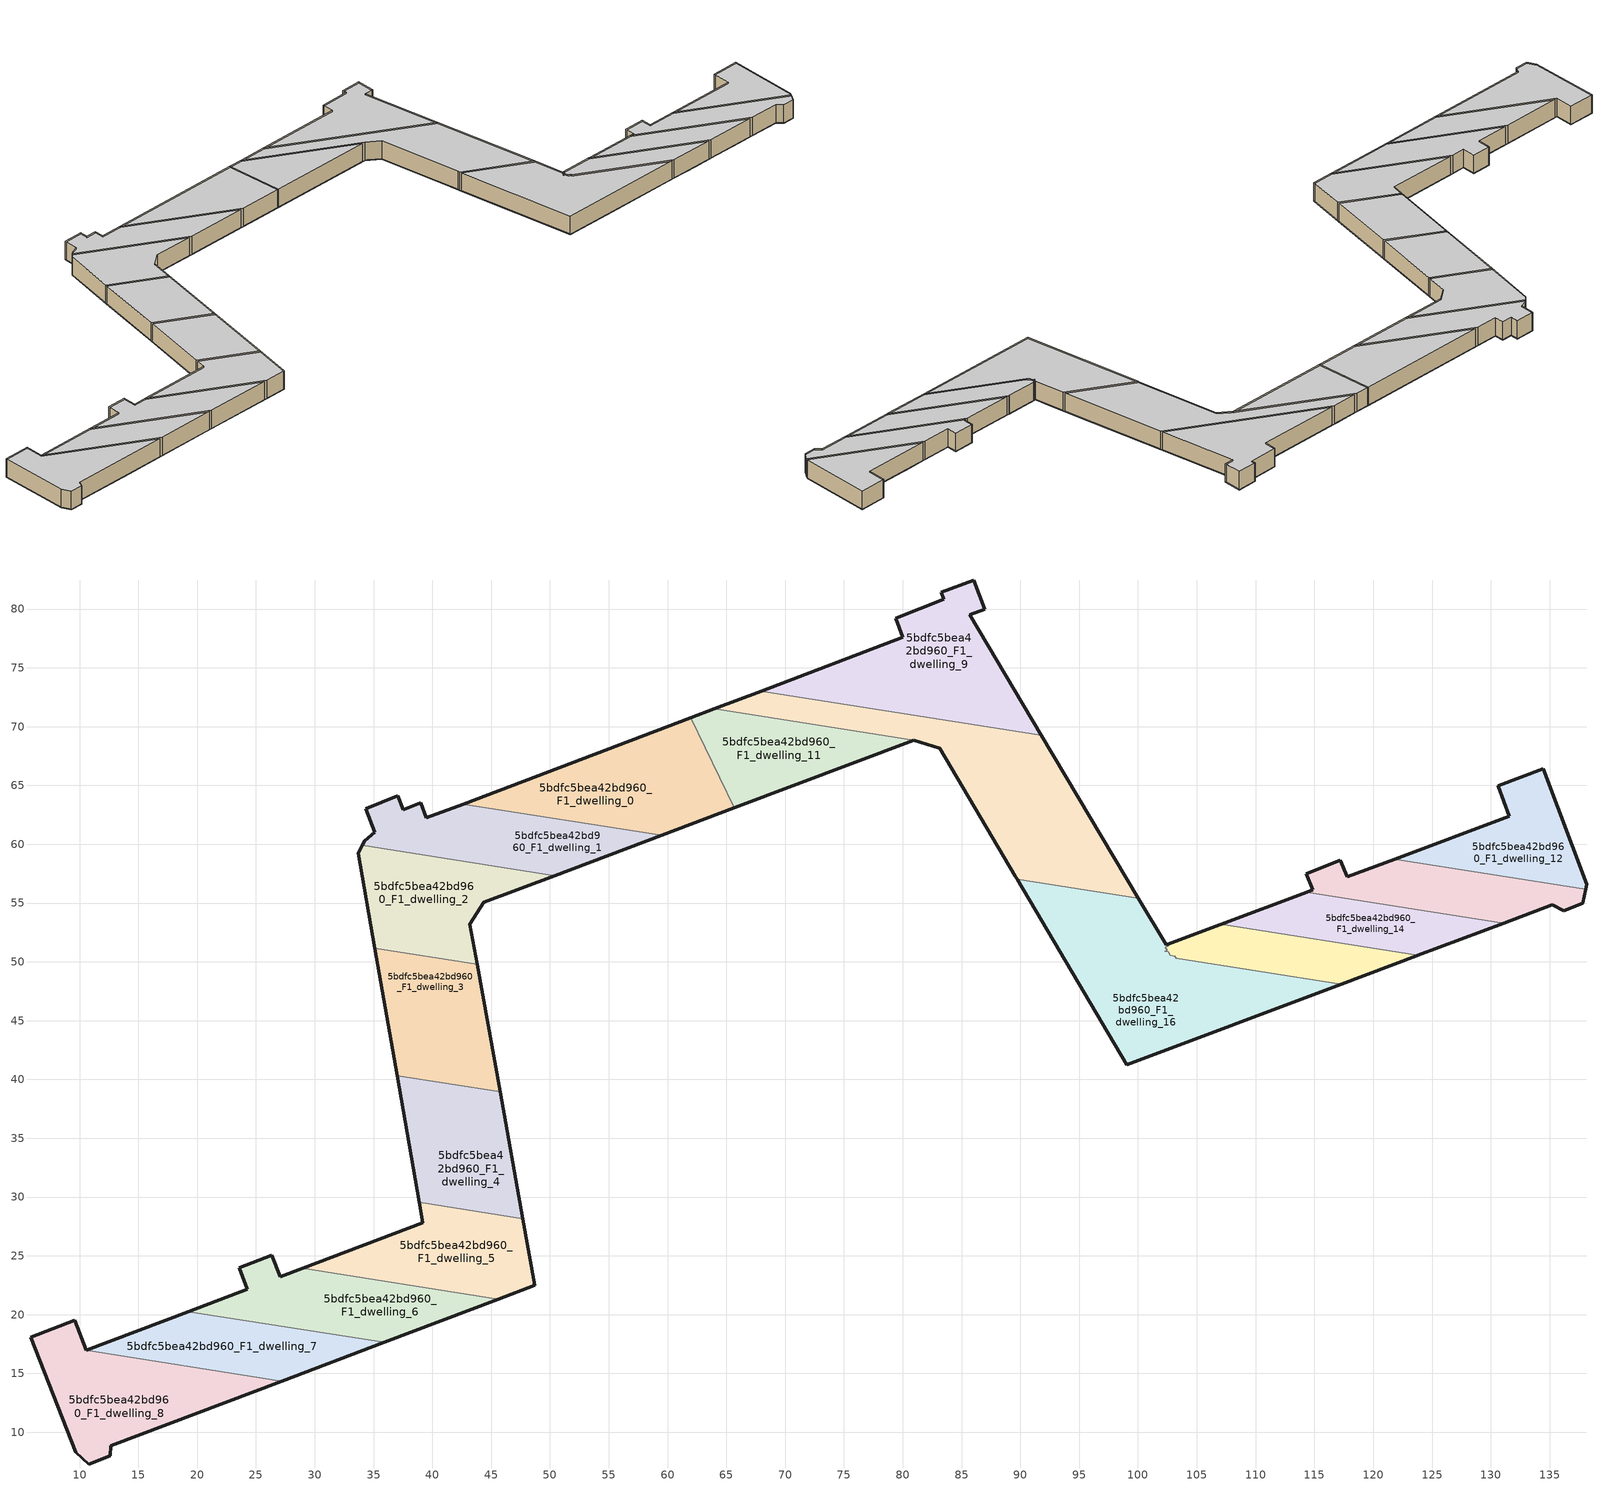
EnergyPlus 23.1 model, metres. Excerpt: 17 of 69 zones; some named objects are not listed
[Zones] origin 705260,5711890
5bdfc5bea42bd960_F1_dwelling_0
 floor to 5bdfc5bea42bd960_F0_dwelling_2 (EU_floor_Construction): 60.69,61.2 58.57,69.46 45.39,64.46 44.78,63.08 59.51,60.76 z3
 floor to 5bdfc5bea42bd960_F0_dwelling_9 (EU_floor_Construction): 65.69,63.09 61.97,70.74 58.57,69.46 60.69,61.2 z3
 floor to 5bdfc5bea42bd960_F0_dwelling_3 (EU_floor_Construction): 44.78,63.08 45.39,64.46 42.62,63.42 z3
 wall outside (EU_wall_Construction): 42.62,63.42 61.97,70.74 / 65.69,63.09 59.51,60.76 z3:6
 wall to 5bdfc5bea42bd960_F1_dwelling_1 (EU_wall_Construction): 59.51,60.76 42.62,63.42 z3:6
 wall to 5bdfc5bea42bd960_F1_dwelling_11 (EU_wall_Construction): 61.97,70.74 65.69,63.09 z3:6
 ceiling to 5bdfc5bea42bd960_F2_dwelling_0 (EU_floor_Construction): 61.97,70.74 65.69,63.09 59.51,60.76 42.62,63.42 z6
5bdfc5bea42bd960_F1_dwelling_1
 floor to 5bdfc5bea42bd960_F0_dwelling_3 (EU_floor_Construction): 50.13,57.38 43.54,60.29 44.78,63.08 42.62,63.42 39.49,62.23 39.02,63.52 37.52,62.95 37.08,64.1 34.36,63.02 35.1,61.03 34.24,60.3 34.04,59.91 z3
 floor to 5bdfc5bea42bd960_F0_dwelling_2 (EU_floor_Construction): 59.51,60.76 44.78,63.08 43.54,60.29 50.13,57.38 50.42,57.34 z3
 wall outside (EU_wall_Construction): 59.51,60.76 50.42,57.34 / 34.04,59.91 34.24,60.3 35.1,61.03 34.36,63.02 37.08,64.1 37.52,62.95 39.02,63.52 39.49,62.23 42.62,63.42 z3:6
 wall to 5bdfc5bea42bd960_F1_dwelling_2 (EU_wall_Construction): 50.42,57.34 34.04,59.91 z3:6
 ceiling to 5bdfc5bea42bd960_F2_dwelling_1 (EU_floor_Construction): 59.51,60.76 50.42,57.34 34.04,59.91 34.24,60.3 35.1,61.03 34.36,63.02 37.08,64.1 37.52,62.95 39.02,63.52 39.49,62.23 42.62,63.42 z6
5bdfc5bea42bd960_F1_dwelling_10
 floor to 5bdfc5bea42bd960_F0_dwelling_10 (EU_floor_Construction): 97.57,59.55 91.79,69.26 87.74,69.9 85.52,64.87 z3
 floor to 5bdfc5bea42bd960_F0_dwelling_8 (EU_floor_Construction): 85.33,64.43 87.74,69.9 67.95,73.01 67.42,72.81 73.94,69.93 80.94,68.83 83.13,68.15 z3
 floor to 5bdfc5bea42bd960_F0_dwelling_11 (EU_floor_Construction): 100.03,55.41 97.57,59.55 85.52,64.87 85.33,64.43 88.92,58.37 93.17,56.49 z3
 floor to 5bdfc5bea42bd960_F0_dwelling_9 (EU_floor_Construction): 73.94,69.93 67.42,72.81 63.96,71.5 z3
 floor to 5bdfc5bea42bd960_F0_dwelling_12 (EU_floor_Construction): 93.17,56.49 88.92,58.37 89.62,57.18 89.71,57.04 z3
 wall outside (EU_wall_Construction): 63.96,71.5 67.95,73.01 / 91.79,69.26 100.03,55.41 / 89.71,57.04 89.58,57.26 83.13,68.15 80.94,68.83 z3:6
 wall to 5bdfc5bea42bd960_F1_dwelling_11 (EU_wall_Construction): 80.94,68.83 63.96,71.5 z3:6
 wall to 5bdfc5bea42bd960_F1_dwelling_9 (EU_wall_Construction): 67.95,73.01 91.79,69.26 z3:6
 wall to 5bdfc5bea42bd960_F1_dwelling_16 (EU_wall_Construction): 100.03,55.41 89.71,57.04 z3:6
 ceiling to 5bdfc5bea42bd960_F2_dwelling_10 (EU_floor_Construction): 91.79,69.26 100.03,55.41 89.71,57.04 89.58,57.26 83.13,68.15 80.94,68.83 63.96,71.5 67.95,73.01 z6
5bdfc5bea42bd960_F1_dwelling_11
 floor to 5bdfc5bea42bd960_F0_dwelling_9 (EU_floor_Construction): 78.51,67.91 73.94,69.93 63.96,71.5 61.97,70.74 65.69,63.09 z3
 floor to 5bdfc5bea42bd960_F0_dwelling_8 (EU_floor_Construction): 80.94,68.83 73.94,69.93 78.51,67.91 z3
 wall outside (EU_wall_Construction): 80.94,68.83 65.69,63.09 / 61.97,70.74 63.96,71.5 z3:6
 ceiling to 5bdfc5bea42bd960_F2_dwelling_11 (EU_floor_Construction): 80.94,68.83 65.69,63.09 61.97,70.74 63.96,71.5 z6
5bdfc5bea42bd960_F1_dwelling_12
 floor to 5bdfc5bea42bd960_F0_dwelling_14 (EU_floor_Construction): 138.05,56.19 138.14,56.59 134.44,66.42 130.64,64.96 130.62,64.95 131.55,62.37 124.35,59.67 129.02,57.61 z3
 floor to 5bdfc5bea42bd960_F0_dwelling_15 (EU_floor_Construction): 129.02,57.61 124.35,59.67 121.85,58.74 z3
 wall outside (EU_wall_Construction): 121.84,58.74 131.55,62.37 130.62,64.95 130.64,64.96 134.44,66.42 138.14,56.59 138.05,56.19 z3:6
 wall to 5bdfc5bea42bd960_F1_dwelling_13 (EU_wall_Construction): 138.05,56.19 121.84,58.74 z3:6
 ceiling to 5bdfc5bea42bd960_F2_dwelling_12 (EU_floor_Construction): 134.44,66.42 138.14,56.59 138.05,56.19 121.84,58.74 131.55,62.37 130.62,64.95 130.64,64.96 z6
5bdfc5bea42bd960_F1_dwelling_13
 floor to 5bdfc5bea42bd960_F0_dwelling_15 (EU_floor_Construction): 135.24,54.86 129.02,57.61 121.85,58.74 117.78,57.21 124.2,54.38 131.08,53.29 z3
 floor to 5bdfc5bea42bd960_F0_dwelling_14 (EU_floor_Construction): 137.8,54.96 138.05,56.19 129.02,57.61 135.24,54.86 136.19,54.36 136.29,54.4 z3
 floor to 5bdfc5bea42bd960_F0_dwelling_16 (EU_floor_Construction): 124.2,54.38 117.78,57.21 117.21,58.62 114.32,57.47 114.86,56.12 114.36,55.92 z3
 wall outside (EU_wall_Construction): 138.05,56.19 137.8,54.96 136.19,54.36 135.24,54.86 131.08,53.29 / 114.35,55.92 114.86,56.12 114.32,57.47 117.21,58.62 117.78,57.21 121.84,58.74 z3:6
 wall to 5bdfc5bea42bd960_F1_dwelling_14 (EU_wall_Construction): 131.08,53.29 114.35,55.92 z3:6
 ceiling to 5bdfc5bea42bd960_F2_dwelling_13 (EU_floor_Construction): 138.05,56.19 137.8,54.96 136.19,54.36 135.24,54.86 131.08,53.29 114.35,55.92 114.86,56.12 114.32,57.47 117.21,58.62 117.78,57.21 121.84,58.74 z6
5bdfc5bea42bd960_F1_dwelling_14
 floor to 5bdfc5bea42bd960_F0_dwelling_16 (EU_floor_Construction): 128.68,52.4 124.2,54.38 114.36,55.92 110.3,54.41 110.27,54.34 116.08,51.77 123.8,50.56 z3
 floor to 5bdfc5bea42bd960_F0_dwelling_12 (EU_floor_Construction): 109.59,52.8 110.27,54.34 110.3,54.41 107.06,53.19 z3
 floor to 5bdfc5bea42bd960_F0_dwelling_15 (EU_floor_Construction): 131.08,53.29 124.2,54.38 128.68,52.4 z3
 floor to 5bdfc5bea42bd960_F0_dwelling_17 (EU_floor_Construction): 116.08,51.77 110.27,54.34 109.59,52.8 z3
 wall outside (EU_wall_Construction): 131.08,53.29 123.8,50.56 / 107.06,53.19 114.35,55.92 z3:6
 wall to 5bdfc5bea42bd960_F1_dwelling_15 (EU_wall_Construction): 123.8,50.56 107.06,53.19 z3:6
 ceiling to 5bdfc5bea42bd960_F2_dwelling_14 (EU_floor_Construction): 131.08,53.29 123.8,50.56 107.06,53.19 114.35,55.92 z6
5bdfc5bea42bd960_F1_dwelling_15
 floor to 5bdfc5bea42bd960_F0_dwelling_12 (EU_floor_Construction): 108.15,49.54 109.59,52.8 107.06,53.19 102.54,51.5 102.61,51.37 102.33,51.26 102.48,51 102.28,50.92 102.56,50.88 102.76,50.54 103.14,50.48 103.24,50.31 z3
 floor to 5bdfc5bea42bd960_F0_dwelling_17 (EU_floor_Construction): 121.11,49.55 116.08,51.77 109.59,52.8 108.15,49.54 117.27,48.11 z3
 floor to 5bdfc5bea42bd960_F0_dwelling_16 (EU_floor_Construction): 123.77,50.55 123.8,50.56 116.08,51.77 121.11,49.55 z3
 wall outside (EU_wall_Construction): 123.8,50.56 123.71,50.53 117.27,48.11 / 102.54,51.5 106.96,53.16 107.06,53.19 z3:6
 wall to 5bdfc5bea42bd960_F1_dwelling_16 (EU_wall_Construction): 117.27,48.11 103.24,50.31 103.14,50.48 102.76,50.54 102.56,50.88 102.28,50.92 102.48,51 102.33,51.26 102.61,51.37 102.54,51.5 z3:6
 ceiling to 5bdfc5bea42bd960_F2_dwelling_15 (EU_floor_Construction): 123.8,50.56 123.71,50.53 117.27,48.11 103.24,50.31 103.14,50.48 102.76,50.54 102.56,50.88 102.28,50.92 102.48,51 102.33,51.26 102.61,51.37 102.54,51.5 106.96,53.16 107.06,53.19 z6
5bdfc5bea42bd960_F1_dwelling_16
 floor to 5bdfc5bea42bd960_F0_dwelling_13 (EU_floor_Construction): 105.57,43.71 106.75,46.37 92.23,52.78 99.05,41.26 z3
 floor to 5bdfc5bea42bd960_F0_dwelling_12 (EU_floor_Construction): 106.75,46.37 108.15,49.54 103.24,50.31 103.14,50.48 102.76,50.54 102.56,50.88 102.28,50.92 102.48,51 102.33,51.26 102.61,51.37 102.54,51.5 102.39,51.45 101.61,52.76 93.17,56.49 89.71,57.04 92.23,52.78 z3
 floor to 5bdfc5bea42bd960_F0_dwelling_17 (EU_floor_Construction): 117.27,48.11 108.15,49.54 105.57,43.71 z3
 floor to 5bdfc5bea42bd960_F0_dwelling_11 (EU_floor_Construction): 101.61,52.76 100.03,55.41 93.17,56.49 z3
 wall outside (EU_wall_Construction): 100.03,55.41 102.39,51.45 102.54,51.5 / 117.27,48.11 99.05,41.26 89.71,57.04 z3:6
 ceiling to 5bdfc5bea42bd960_F2_dwelling_16 (EU_floor_Construction): 117.27,48.11 99.05,41.26 89.71,57.04 100.03,55.41 102.39,51.45 102.54,51.5 102.61,51.37 102.33,51.26 102.48,51 102.28,50.92 102.56,50.88 102.76,50.54 103.14,50.48 103.24,50.31 z6
5bdfc5bea42bd960_F1_dwelling_2
 floor to 5bdfc5bea42bd960_F0_dwelling_3 (EU_floor_Construction): 43.81,49.77 43.19,53.2 44.36,55.05 50.09,57.21 50.16,57.37 50.13,57.38 34.04,59.91 33.68,59.23 35.1,51.14 z3
 floor to 5bdfc5bea42bd960_F0_dwelling_2 (EU_floor_Construction): 50.42,57.34 50.13,57.38 50.16,57.37 50.09,57.21 z3
 wall outside (EU_wall_Construction): 50.42,57.34 44.36,55.05 43.19,53.2 43.81,49.77 / 35.1,51.14 33.68,59.23 34.04,59.91 z3:6
 wall to 5bdfc5bea42bd960_F1_dwelling_3 (EU_wall_Construction): 43.81,49.77 35.1,51.14 z3:6
 ceiling to 5bdfc5bea42bd960_F2_dwelling_2 (EU_floor_Construction): 50.42,57.34 44.36,55.05 43.19,53.2 43.81,49.77 35.1,51.14 33.68,59.23 34.04,59.91 z6
5bdfc5bea42bd960_F1_dwelling_3
 floor to 5bdfc5bea42bd960_F0_dwelling_4 (EU_floor_Construction): 42.26,39.5 44.34,44.21 37.73,47.13 36.35,44.01 37,40.32 z3
 floor to 5bdfc5bea42bd960_F0_dwelling_5 (EU_floor_Construction): 45.75,38.95 44.67,44.96 42.26,39.5 z3
 floor to 5bdfc5bea42bd960_F0_dwelling_3 (EU_floor_Construction): 44.34,44.21 44.67,44.96 43.81,49.77 35.1,51.14 36.35,44.01 37.73,47.13 z3
 wall outside (EU_wall_Construction): 37,40.32 35.1,51.14 / 43.81,49.77 45.75,38.95 z3:6
 wall to 5bdfc5bea42bd960_F1_dwelling_4 (EU_wall_Construction): 45.75,38.95 37,40.32 z3:6
 ceiling to 5bdfc5bea42bd960_F2_dwelling_3 (EU_floor_Construction): 43.81,49.77 45.75,38.95 37,40.32 35.1,51.14 z6
5bdfc5bea42bd960_F1_dwelling_4
 floor to 5bdfc5bea42bd960_F0_dwelling_5 (EU_floor_Construction): 47.37,29.96 45.75,38.95 42.26,39.5 38.6,31.21 38.89,29.56 40,29.38 z3
 floor to 5bdfc5bea42bd960_F0_dwelling_4 (EU_floor_Construction): 38.6,31.21 42.26,39.5 37,40.32 z3
 floor to 5bdfc5bea42bd960_F0_dwelling_6 (EU_floor_Construction): 47.69,28.17 47.37,29.96 40,29.38 z3
 wall outside (EU_wall_Construction): 38.89,29.56 37,40.32 / 45.75,38.95 47.69,28.17 z3:6
 wall to 5bdfc5bea42bd960_F1_dwelling_5 (EU_wall_Construction): 47.69,28.17 38.89,29.56 z3:6
 ceiling to 5bdfc5bea42bd960_F2_dwelling_4 (EU_floor_Construction): 45.75,38.95 47.69,28.17 38.89,29.56 37,40.32 z6
5bdfc5bea42bd960_F1_dwelling_5
 floor to 5bdfc5bea42bd960_F0_dwelling_6 (EU_floor_Construction): 48.71,22.49 47.69,28.17 40,29.38 38.94,29.3 39.2,27.81 28.96,23.93 45.6,21.31 z3
 floor to 5bdfc5bea42bd960_F0_dwelling_5 (EU_floor_Construction): 40,29.38 38.89,29.56 38.94,29.3 z3
 wall outside (EU_wall_Construction): 47.69,28.17 48.71,22.49 45.6,21.31 / 28.96,23.93 39.2,27.81 38.89,29.56 z3:6
 wall to 5bdfc5bea42bd960_F1_dwelling_6 (EU_wall_Construction): 45.6,21.31 28.96,23.93 z3:6
 ceiling to 5bdfc5bea42bd960_F2_dwelling_5 (EU_floor_Construction): 47.69,28.17 48.71,22.49 45.6,21.31 28.96,23.93 39.2,27.81 38.89,29.56 z6
5bdfc5bea42bd960_F1_dwelling_6
 floor to 5bdfc5bea42bd960_F0_dwelling_6 (EU_floor_Construction): 45.6,21.31 28.96,23.93 28.88,23.9 30.7,18.45 35.89,17.64 z3
 floor to 5bdfc5bea42bd960_F0_dwelling_0 (EU_floor_Construction): 30.7,18.45 28.88,23.9 27.05,23.21 26.34,25.04 23.58,23.99 24.28,22.16 19.25,20.25 z3
 wall outside (EU_wall_Construction): 45.6,21.31 35.89,17.64 / 19.25,20.25 24.28,22.16 23.58,23.99 26.34,25.04 27.05,23.21 28.96,23.93 z3:6
 wall to 5bdfc5bea42bd960_F1_dwelling_7 (EU_wall_Construction): 35.89,17.64 19.25,20.25 z3:6
 ceiling to 5bdfc5bea42bd960_F2_dwelling_6 (EU_floor_Construction): 45.6,21.31 35.89,17.64 19.25,20.25 24.28,22.16 23.58,23.99 26.34,25.04 27.05,23.21 28.96,23.93 z6
5bdfc5bea42bd960_F1_dwelling_7
 floor to 5bdfc5bea42bd960_F0_dwelling_0 (EU_floor_Construction): 31.53,15.99 30.7,18.45 19.25,20.25 10.56,16.97 27.21,14.35 z3
 floor to 5bdfc5bea42bd960_F0_dwelling_6 (EU_floor_Construction): 35.89,17.64 30.7,18.45 31.53,15.99 z3
 wall outside (EU_wall_Construction): 10.56,16.97 19.25,20.25 / 35.89,17.64 27.21,14.35 z3:6
 wall to 5bdfc5bea42bd960_F1_dwelling_8 (EU_wall_Construction): 27.21,14.35 10.56,16.97 z3:6
 ceiling to 5bdfc5bea42bd960_F2_dwelling_7 (EU_floor_Construction): 35.89,17.64 27.21,14.35 10.56,16.97 19.25,20.25 z6
5bdfc5bea42bd960_F1_dwelling_8
 floor to 5bdfc5bea42bd960_F0_dwelling_1 (EU_floor_Construction): 21.44,12.17 10.56,16.97 9.6,19.5 5.87,18.06 9.7,8.28 10.77,7.3 12.61,8.01 12.64,8.84 z3
 floor to 5bdfc5bea42bd960_F0_dwelling_0 (EU_floor_Construction): 27.21,14.35 10.56,16.97 21.44,12.17 z3
 wall outside (EU_wall_Construction): 27.21,14.35 12.64,8.84 12.61,8.01 10.77,7.3 9.7,8.28 5.87,18.06 9.6,19.5 10.56,16.97 z3:6
 ceiling to 5bdfc5bea42bd960_F2_dwelling_8 (EU_floor_Construction): 27.21,14.35 12.64,8.84 12.61,8.01 10.77,7.3 9.7,8.28 5.87,18.06 9.6,19.5 10.56,16.97 z6
5bdfc5bea42bd960_F1_dwelling_9
 floor to 5bdfc5bea42bd960_F0_dwelling_7 (EU_floor_Construction): 87.96,70.39 89.3,73.44 85.7,79.5 86.98,79.96 86.03,82.47 83.26,81.41 83.47,80.84 79.39,79.22 80.01,77.58 75.53,75.88 z3
 floor to 5bdfc5bea42bd960_F0_dwelling_10 (EU_floor_Construction): 91.79,69.26 89.3,73.44 87.74,69.9 z3
 floor to 5bdfc5bea42bd960_F0_dwelling_8 (EU_floor_Construction): 87.74,69.9 87.96,70.39 75.53,75.88 67.95,73.01 z3
 wall outside (EU_wall_Construction): 67.95,73.01 80.01,77.58 79.39,79.22 83.47,80.84 83.26,81.41 86.03,82.47 86.98,79.96 85.7,79.5 91.79,69.26 z3:6
 ceiling to 5bdfc5bea42bd960_F2_dwelling_9 (EU_floor_Construction): 86.98,79.96 85.7,79.5 91.79,69.26 67.95,73.01 80.01,77.58 79.39,79.22 83.47,80.84 83.26,81.41 86.03,82.47 z6
[Building]
EU S2 Campaign: North Axis=0; Terrain=City; Solar Distribution=FullExterior
[Site:Location]
London: Latitude=51.5; Longitude=-0.5; Time Zone=0; Elevation=25
[SizingPeriod:WeatherFileDays]
AnnualSizingPeriod: Begin Month=1; Begin Day of Month=1; End Month=12; End Day of Month=31; Day of Week for Start Day=Monday; Use Weather File Daylight Saving Period=No; Use Weather File Rain and Snow Indicators=No
[MATERIAL]
EU_InternalMass_Material: Roughness=MediumRough; Thickness=0.1; Conductivity=1; Density=1800; Specific Heat=900; Thermal Absorptance=0.9; Solar Absorptance=0.7; Visible Absorptance=0.7
[MATERIAL:NOMASS] Roughness=MediumRough; Thermal Absorptance=0.9; Solar Absorptance=0.7; Visible Absorptance=0.7
Name | Thermal Resistance
EU_wall_NoMass | 0.635353
EU_floor_NoMass | 1.96382
[CONSTRUCTION]
EU_wall_Construction: EU_wall_NoMass
EU_floor_Construction: EU_floor_NoMass
EU_InternalMass_Construction: EU_InternalMass_Material
[ZONE] Type=1; Multiplier=1; Ceiling Height=autocalculate; Floor Area=autocalculate; Part of Total Floor Area=Yes
Name | Volume
5bdfc5bea42bd960_F1_dwelling_0 | 346.6875
5bdfc5bea42bd960_F1_dwelling_1 | 275.544
5bdfc5bea42bd960_F1_dwelling_10 | 493.362
5bdfc5bea42bd960_F1_dwelling_11 | 234.375
5bdfc5bea42bd960_F1_dwelling_12 | 211.975
5bdfc5bea42bd960_F1_dwelling_13 | 219.42
5bdfc5bea42bd960_F1_dwelling_14 | 194.71
5bdfc5bea42bd960_F1_dwelling_15 | 171.369
5bdfc5bea42bd960_F1_dwelling_16 | 499.579
5bdfc5bea42bd960_F1_dwelling_2 | 275.589
5bdfc5bea42bd960_F1_dwelling_3 | 275.548
5bdfc5bea42bd960_F1_dwelling_4 | 275.533
5bdfc5bea42bd960_F1_dwelling_5 | 273.933
5bdfc5bea42bd960_F1_dwelling_6 | 277.2
5bdfc5bea42bd960_F1_dwelling_7 | 232.2
5bdfc5bea42bd960_F1_dwelling_8 | 318.9375
5bdfc5bea42bd960_F1_dwelling_9 | 384.081
[INTERNALMASS] Construction=EU_InternalMass_Construction
Name | Zone or ZoneList | Surface Area
5bdfc5bea42bd960_F1_dwelling_0_EU_InternalMass | 5bdfc5bea42bd960_F1_dwelling_0 | 115.563
5bdfc5bea42bd960_F1_dwelling_1_EU_InternalMass | 5bdfc5bea42bd960_F1_dwelling_1 | 91.8486
5bdfc5bea42bd960_F1_dwelling_2_EU_InternalMass | 5bdfc5bea42bd960_F1_dwelling_2 | 91.8633
5bdfc5bea42bd960_F1_dwelling_3_EU_InternalMass | 5bdfc5bea42bd960_F1_dwelling_3 | 91.8493
5bdfc5bea42bd960_F1_dwelling_4_EU_InternalMass | 5bdfc5bea42bd960_F1_dwelling_4 | 91.8446
5bdfc5bea42bd960_F1_dwelling_5_EU_InternalMass | 5bdfc5bea42bd960_F1_dwelling_5 | 91.3112
5bdfc5bea42bd960_F1_dwelling_6_EU_InternalMass | 5bdfc5bea42bd960_F1_dwelling_6 | 92.3996
5bdfc5bea42bd960_F1_dwelling_7_EU_InternalMass | 5bdfc5bea42bd960_F1_dwelling_7 | 77.3999
5bdfc5bea42bd960_F1_dwelling_8_EU_InternalMass | 5bdfc5bea42bd960_F1_dwelling_8 | 106.313
5bdfc5bea42bd960_F1_dwelling_9_EU_InternalMass | 5bdfc5bea42bd960_F1_dwelling_9 | 128.035
5bdfc5bea42bd960_F1_dwelling_10_EU_InternalMass | 5bdfc5bea42bd960_F1_dwelling_10 | 164.448
5bdfc5bea42bd960_F1_dwelling_11_EU_InternalMass | 5bdfc5bea42bd960_F1_dwelling_11 | 78.1274
5bdfc5bea42bd960_F1_dwelling_12_EU_InternalMass | 5bdfc5bea42bd960_F1_dwelling_12 | 70.6648
5bdfc5bea42bd960_F1_dwelling_13_EU_InternalMass | 5bdfc5bea42bd960_F1_dwelling_13 | 73.1359
5bdfc5bea42bd960_F1_dwelling_14_EU_InternalMass | 5bdfc5bea42bd960_F1_dwelling_14 | 64.8996
5bdfc5bea42bd960_F1_dwelling_15_EU_InternalMass | 5bdfc5bea42bd960_F1_dwelling_15 | 57.1176
5bdfc5bea42bd960_F1_dwelling_16_EU_InternalMass | 5bdfc5bea42bd960_F1_dwelling_16 | 166.529
[OTHEREQUIPMENT] Fuel Type=Electricity; Design Level Calculation Method=Watts/Area; Power per Zone Floor Area=1; Fraction Latent=0; Fraction Radiant=0; Fraction Lost=0; Carbon Dioxide Generation Rate=0; EndUse Subcategory=EU_Step8_InternalGains
Name | Zone or ZoneList or Space or SpaceList | Schedule
EU_Step8_InternalGain_5bdfc5bea42bd960_F1_dwelling_0_f000 | 5bdfc5bea42bd960_F1_dwelling_0 | EU_Step8_GainSchedule_5bdfc5bea42bd960_F1_dwelling_0_f000
EU_Step8_InternalGain_5bdfc5bea42bd960_F1_dwelling_1_f000 | 5bdfc5bea42bd960_F1_dwelling_1 | EU_Step8_GainSchedule_5bdfc5bea42bd960_F1_dwelling_1_f000
EU_Step8_InternalGain_5bdfc5bea42bd960_F1_dwelling_2_f000 | 5bdfc5bea42bd960_F1_dwelling_2 | EU_Step8_GainSchedule_5bdfc5bea42bd960_F1_dwelling_2_f000
EU_Step8_InternalGain_5bdfc5bea42bd960_F1_dwelling_3_f000 | 5bdfc5bea42bd960_F1_dwelling_3 | EU_Step8_GainSchedule_5bdfc5bea42bd960_F1_dwelling_3_f000
EU_Step8_InternalGain_5bdfc5bea42bd960_F1_dwelling_4_f000 | 5bdfc5bea42bd960_F1_dwelling_4 | EU_Step8_GainSchedule_5bdfc5bea42bd960_F1_dwelling_4_f000
EU_Step8_InternalGain_5bdfc5bea42bd960_F1_dwelling_5_f000 | 5bdfc5bea42bd960_F1_dwelling_5 | EU_Step8_GainSchedule_5bdfc5bea42bd960_F1_dwelling_5_f000
EU_Step8_InternalGain_5bdfc5bea42bd960_F1_dwelling_6_f000 | 5bdfc5bea42bd960_F1_dwelling_6 | EU_Step8_GainSchedule_5bdfc5bea42bd960_F1_dwelling_6_f000
EU_Step8_InternalGain_5bdfc5bea42bd960_F1_dwelling_7_f000 | 5bdfc5bea42bd960_F1_dwelling_7 | EU_Step8_GainSchedule_5bdfc5bea42bd960_F1_dwelling_7_f000
EU_Step8_InternalGain_5bdfc5bea42bd960_F1_dwelling_8_f000 | 5bdfc5bea42bd960_F1_dwelling_8 | EU_Step8_GainSchedule_5bdfc5bea42bd960_F1_dwelling_8_f000
EU_Step8_InternalGain_5bdfc5bea42bd960_F1_dwelling_9_f000 | 5bdfc5bea42bd960_F1_dwelling_9 | EU_Step8_GainSchedule_5bdfc5bea42bd960_F1_dwelling_9_f000
EU_Step8_InternalGain_5bdfc5bea42bd960_F1_dwelling_10_f000 | 5bdfc5bea42bd960_F1_dwelling_10 | EU_Step8_GainSchedule_5bdfc5bea42bd960_F1_dwelling_10_f000
EU_Step8_InternalGain_5bdfc5bea42bd960_F1_dwelling_11_f000 | 5bdfc5bea42bd960_F1_dwelling_11 | EU_Step8_GainSchedule_5bdfc5bea42bd960_F1_dwelling_11_f000
EU_Step8_InternalGain_5bdfc5bea42bd960_F1_dwelling_12_f000 | 5bdfc5bea42bd960_F1_dwelling_12 | EU_Step8_GainSchedule_5bdfc5bea42bd960_F1_dwelling_12_f000
EU_Step8_InternalGain_5bdfc5bea42bd960_F1_dwelling_13_f000 | 5bdfc5bea42bd960_F1_dwelling_13 | EU_Step8_GainSchedule_5bdfc5bea42bd960_F1_dwelling_13_f000
EU_Step8_InternalGain_5bdfc5bea42bd960_F1_dwelling_14_f000 | 5bdfc5bea42bd960_F1_dwelling_14 | EU_Step8_GainSchedule_5bdfc5bea42bd960_F1_dwelling_14_f000
EU_Step8_InternalGain_5bdfc5bea42bd960_F1_dwelling_15_f000 | 5bdfc5bea42bd960_F1_dwelling_15 | EU_Step8_GainSchedule_5bdfc5bea42bd960_F1_dwelling_15_f000
EU_Step8_InternalGain_5bdfc5bea42bd960_F1_dwelling_16_f000 | 5bdfc5bea42bd960_F1_dwelling_16 | EU_Step8_GainSchedule_5bdfc5bea42bd960_F1_dwelling_16_f000
[ZONEVENTILATION:DESIGNFLOWRATE] Schedule=EU_AlwaysOn; Design Flow Rate Calculation Method=AirChanges/Hour; Air Changes per Hour=0.555504; Ventilation Type=Natural; Fan Pressure Rise=0; Fan Total Efficiency=1; Constant Term Coefficient=1; Temperature Term Coefficient=0; Velocity Term Coefficient=0; Velocity Squared Term Coefficient=0; Minimum Indoor Temperature=-100; Maximum Indoor Temperature=100; Delta Temperature=-100; Minimum Outdoor Temperature=-100; Maximum Outdoor Temperature=100; Maximum Wind Speed=40
Name | Zone or ZoneList or Space or SpaceList
EU_ConstantAir_5bdfc5bea42bd960_F1_dwelling_0 | 5bdfc5bea42bd960_F1_dwelling_0
EU_ConstantAir_5bdfc5bea42bd960_F1_dwelling_1 | 5bdfc5bea42bd960_F1_dwelling_1
EU_ConstantAir_5bdfc5bea42bd960_F1_dwelling_2 | 5bdfc5bea42bd960_F1_dwelling_2
EU_ConstantAir_5bdfc5bea42bd960_F1_dwelling_3 | 5bdfc5bea42bd960_F1_dwelling_3
EU_ConstantAir_5bdfc5bea42bd960_F1_dwelling_4 | 5bdfc5bea42bd960_F1_dwelling_4
EU_ConstantAir_5bdfc5bea42bd960_F1_dwelling_5 | 5bdfc5bea42bd960_F1_dwelling_5
EU_ConstantAir_5bdfc5bea42bd960_F1_dwelling_6 | 5bdfc5bea42bd960_F1_dwelling_6
EU_ConstantAir_5bdfc5bea42bd960_F1_dwelling_7 | 5bdfc5bea42bd960_F1_dwelling_7
EU_ConstantAir_5bdfc5bea42bd960_F1_dwelling_8 | 5bdfc5bea42bd960_F1_dwelling_8
EU_ConstantAir_5bdfc5bea42bd960_F1_dwelling_9 | 5bdfc5bea42bd960_F1_dwelling_9
EU_ConstantAir_5bdfc5bea42bd960_F1_dwelling_10 | 5bdfc5bea42bd960_F1_dwelling_10
EU_ConstantAir_5bdfc5bea42bd960_F1_dwelling_11 | 5bdfc5bea42bd960_F1_dwelling_11
EU_ConstantAir_5bdfc5bea42bd960_F1_dwelling_12 | 5bdfc5bea42bd960_F1_dwelling_12
EU_ConstantAir_5bdfc5bea42bd960_F1_dwelling_13 | 5bdfc5bea42bd960_F1_dwelling_13
EU_ConstantAir_5bdfc5bea42bd960_F1_dwelling_14 | 5bdfc5bea42bd960_F1_dwelling_14
EU_ConstantAir_5bdfc5bea42bd960_F1_dwelling_15 | 5bdfc5bea42bd960_F1_dwelling_15
EU_ConstantAir_5bdfc5bea42bd960_F1_dwelling_16 | 5bdfc5bea42bd960_F1_dwelling_16
[HVACTEMPLATE:ZONE:IDEALLOADSAIRSYSTEM] System Availability Schedule=EU_AlwaysOn; Maximum Heating Supply Air Temperature=50; Minimum Cooling Supply Air Temperature=13; Maximum Heating Supply Air Humidity Ratio=0.0156; Minimum Cooling Supply Air Humidity Ratio=0.0077; Heating Limit=NoLimit; Cooling Limit=NoLimit; Heating Availability Schedule=EU_AlwaysOn; Cooling Availability Schedule=EU_CoolingOff; Dehumidification Control Type=ConstantSensibleHeatRatio; Cooling Sensible Heat Ratio=0.7; Dehumidification Setpoint=60; Humidification Control Type=None; Humidification Setpoint=30; Outdoor Air Method=None; Outdoor Air Flow Rate per Person=0.00944; Outdoor Air Flow Rate per Zone Floor Area=0; Outdoor Air Flow Rate per Zone=0; Demand Controlled Ventilation Type=None; Outdoor Air Economizer Type=NoEconomizer; Heat Recovery Type=None; Sensible Heat Recovery Effectiveness=0.7; Latent Heat Recovery Effectiveness=0.65
Name | Template Thermostat
5bdfc5bea42bd960_F1_dwelling_0 | EU_HeatOnly_5bdfc5bea42bd960_F1_dwelling_0
5bdfc5bea42bd960_F1_dwelling_1 | EU_HeatOnly_5bdfc5bea42bd960_F1_dwelling_1
5bdfc5bea42bd960_F1_dwelling_2 | EU_HeatOnly_5bdfc5bea42bd960_F1_dwelling_2
5bdfc5bea42bd960_F1_dwelling_3 | EU_HeatOnly_5bdfc5bea42bd960_F1_dwelling_3
5bdfc5bea42bd960_F1_dwelling_4 | EU_HeatOnly_5bdfc5bea42bd960_F1_dwelling_4
5bdfc5bea42bd960_F1_dwelling_5 | EU_HeatOnly_5bdfc5bea42bd960_F1_dwelling_5
5bdfc5bea42bd960_F1_dwelling_6 | EU_HeatOnly_5bdfc5bea42bd960_F1_dwelling_6
5bdfc5bea42bd960_F1_dwelling_7 | EU_HeatOnly_5bdfc5bea42bd960_F1_dwelling_7
5bdfc5bea42bd960_F1_dwelling_8 | EU_HeatOnly_5bdfc5bea42bd960_F1_dwelling_8
5bdfc5bea42bd960_F1_dwelling_9 | EU_HeatOnly_5bdfc5bea42bd960_F1_dwelling_9
5bdfc5bea42bd960_F1_dwelling_10 | EU_HeatOnly_5bdfc5bea42bd960_F1_dwelling_10
5bdfc5bea42bd960_F1_dwelling_11 | EU_HeatOnly_5bdfc5bea42bd960_F1_dwelling_11
5bdfc5bea42bd960_F1_dwelling_12 | EU_HeatOnly_5bdfc5bea42bd960_F1_dwelling_12
5bdfc5bea42bd960_F1_dwelling_13 | EU_HeatOnly_5bdfc5bea42bd960_F1_dwelling_13
5bdfc5bea42bd960_F1_dwelling_14 | EU_HeatOnly_5bdfc5bea42bd960_F1_dwelling_14
5bdfc5bea42bd960_F1_dwelling_15 | EU_HeatOnly_5bdfc5bea42bd960_F1_dwelling_15
5bdfc5bea42bd960_F1_dwelling_16 | EU_HeatOnly_5bdfc5bea42bd960_F1_dwelling_16
[SIZING:ZONE] Zone Cooling Design Supply Air Temperature Input Method=SupplyAirTemperature; Zone Cooling Design Supply Air Temperature=13; Zone Heating Design Supply Air Temperature Input Method=SupplyAirTemperature; Zone Heating Design Supply Air Temperature=50; Zone Cooling Design Supply Air Humidity Ratio=0.008; Zone Heating Design Supply Air Humidity Ratio=0.008; Cooling Design Air Flow Method=DesignDay; Cooling Design Air Flow Rate=0; Cooling Minimum Air Flow per Zone Floor Area=0.000762; Cooling Minimum Air Flow=0; Cooling Minimum Air Flow Fraction=0.2; Heating Design Air Flow Method=DesignDay; Heating Design Air Flow Rate=0; Heating Maximum Air Flow per Zone Floor Area=0.002032; Heating Maximum Air Flow=0.141576; Heating Maximum Air Flow Fraction=0.3; Account for Dedicated Outdoor Air System=No; Dedicated Outdoor Air System Control Strategy=NeutralSupplyAir; Dedicated Outdoor Air Low Setpoint Temperature for Design=autosize; Dedicated Outdoor Air High Setpoint Temperature for Design=autosize; Zone Load Sizing Method=Sensible Load Only No Latent Load; Zone Latent Cooling Design Supply Air Humidity Ratio Input Method=HumidityRatioDifference; Zone Cooling Design Supply Air Humidity Ratio Difference=0.005; Zone Latent Heating Design Supply Air Humidity Ratio Input Method=HumidityRatioDifference; Zone Humidification Design Supply Air Humidity Ratio Difference=0.005
5bdfc5bea42bd960_F1_dwelling_0; 5bdfc5bea42bd960_F1_dwelling_1; 5bdfc5bea42bd960_F1_dwelling_2; 5bdfc5bea42bd960_F1_dwelling_3; 5bdfc5bea42bd960_F1_dwelling_4; 5bdfc5bea42bd960_F1_dwelling_5; 5bdfc5bea42bd960_F1_dwelling_6; 5bdfc5bea42bd960_F1_dwelling_7; 5bdfc5bea42bd960_F1_dwelling_8; 5bdfc5bea42bd960_F1_dwelling_9; 5bdfc5bea42bd960_F1_dwelling_10; 5bdfc5bea42bd960_F1_dwelling_11; 5bdfc5bea42bd960_F1_dwelling_12; 5bdfc5bea42bd960_F1_dwelling_13; 5bdfc5bea42bd960_F1_dwelling_14; 5bdfc5bea42bd960_F1_dwelling_15; 5bdfc5bea42bd960_F1_dwelling_16
[SCHEDULE:CONSTANT]
Name | Hourly Value
EU_AlwaysOn | 1
EU_CoolingOff | 0
[SCHEDULE:FILE] Column Number=1; Rows to Skip at Top=0; Number of Hours of Data=8760; Column Separator=Comma; Interpolate to Timestep=No; Minutes per Item=60; Adjust Schedule for Daylight Savings=Yes
Name | File
EU_Step8_GainSchedule_5bdfc5bea42bd960_F1_dwelling_0_f000 | ../../schedules/5bdfc5bea42bd960/5bdfc5bea42bd960_F1_dwelling_0_f000_gain.csv
EU_Step8_GainSchedule_5bdfc5bea42bd960_F1_dwelling_1_f000 | ../../schedules/5bdfc5bea42bd960/5bdfc5bea42bd960_F1_dwelling_1_f000_gain.csv
EU_Step8_GainSchedule_5bdfc5bea42bd960_F1_dwelling_2_f000 | ../../schedules/5bdfc5bea42bd960/5bdfc5bea42bd960_F1_dwelling_2_f000_gain.csv
EU_Step8_GainSchedule_5bdfc5bea42bd960_F1_dwelling_3_f000 | ../../schedules/5bdfc5bea42bd960/5bdfc5bea42bd960_F1_dwelling_3_f000_gain.csv
EU_Step8_GainSchedule_5bdfc5bea42bd960_F1_dwelling_4_f000 | ../../schedules/5bdfc5bea42bd960/5bdfc5bea42bd960_F1_dwelling_4_f000_gain.csv
EU_Step8_GainSchedule_5bdfc5bea42bd960_F1_dwelling_5_f000 | ../../schedules/5bdfc5bea42bd960/5bdfc5bea42bd960_F1_dwelling_5_f000_gain.csv
EU_Step8_GainSchedule_5bdfc5bea42bd960_F1_dwelling_6_f000 | ../../schedules/5bdfc5bea42bd960/5bdfc5bea42bd960_F1_dwelling_6_f000_gain.csv
EU_Step8_GainSchedule_5bdfc5bea42bd960_F1_dwelling_7_f000 | ../../schedules/5bdfc5bea42bd960/5bdfc5bea42bd960_F1_dwelling_7_f000_gain.csv
EU_Step8_GainSchedule_5bdfc5bea42bd960_F1_dwelling_8_f000 | ../../schedules/5bdfc5bea42bd960/5bdfc5bea42bd960_F1_dwelling_8_f000_gain.csv
EU_Step8_GainSchedule_5bdfc5bea42bd960_F1_dwelling_9_f000 | ../../schedules/5bdfc5bea42bd960/5bdfc5bea42bd960_F1_dwelling_9_f000_gain.csv
EU_Step8_GainSchedule_5bdfc5bea42bd960_F1_dwelling_10_f000 | ../../schedules/5bdfc5bea42bd960/5bdfc5bea42bd960_F1_dwelling_10_f000_gain.csv
EU_Step8_GainSchedule_5bdfc5bea42bd960_F1_dwelling_11_f000 | ../../schedules/5bdfc5bea42bd960/5bdfc5bea42bd960_F1_dwelling_11_f000_gain.csv
EU_Step8_GainSchedule_5bdfc5bea42bd960_F1_dwelling_12_f000 | ../../schedules/5bdfc5bea42bd960/5bdfc5bea42bd960_F1_dwelling_12_f000_gain.csv
EU_Step8_GainSchedule_5bdfc5bea42bd960_F1_dwelling_13_f000 | ../../schedules/5bdfc5bea42bd960/5bdfc5bea42bd960_F1_dwelling_13_f000_gain.csv
EU_Step8_GainSchedule_5bdfc5bea42bd960_F1_dwelling_14_f000 | ../../schedules/5bdfc5bea42bd960/5bdfc5bea42bd960_F1_dwelling_14_f000_gain.csv
EU_Step8_GainSchedule_5bdfc5bea42bd960_F1_dwelling_15_f000 | ../../schedules/5bdfc5bea42bd960/5bdfc5bea42bd960_F1_dwelling_15_f000_gain.csv
EU_Step8_GainSchedule_5bdfc5bea42bd960_F1_dwelling_16_f000 | ../../schedules/5bdfc5bea42bd960/5bdfc5bea42bd960_F1_dwelling_16_f000_gain.csv
